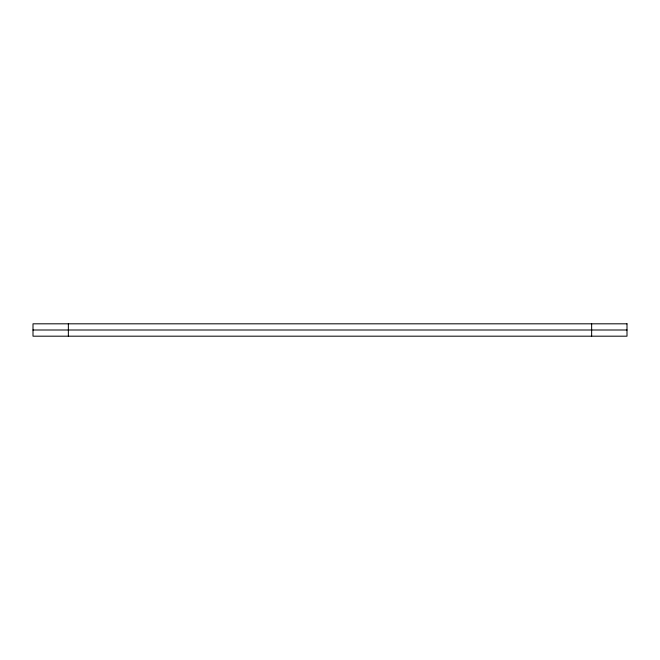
<?xml version="1.0" encoding="UTF-8"?>
<svg xmlns="http://www.w3.org/2000/svg" width="660" height="660" viewBox="0 0 660 660"><rect width="100%" height="100%" fill="white"/><g stroke="black" fill="none" stroke-linecap="round" stroke-linejoin="round"><path stroke-width="0.99" d="M33 330L627 330M591.64 323.812L591.64 336.188M68.359 323.812L68.359 336.188M627 323.812L33 323.812L33 336.188L627 336.188L627 323.812"/></g></svg>
